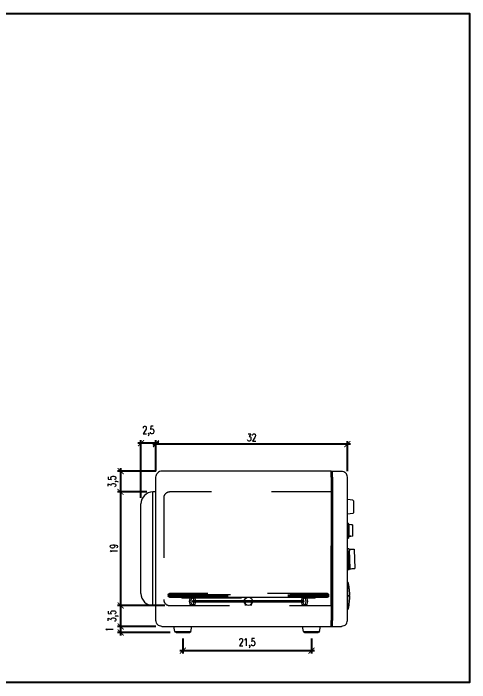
# Model space of a CAD drawing. Header units: millimetres. Extents: x 0.49 to 4.52, y 1.77 to 3.07.
# Drawn here: x 3.759 to 4.521, y 1.768 to 2.887 of the extents above; entities that cross this region are included whole.
import ezdxf

# ---------------------------------------------------------------- set-up
doc = ezdxf.new("R2010")
doc.units = ezdxf.units.MM
doc.header["$PDMODE"] = 35
doc.linetypes.add('HIDDEN', pattern=[9.525, 6.35, -3.175])
doc.layers.get('0').update_dxf_attribs({"color": 1})
doc.layers.add('_no_stampa', color=40, linetype='Continuous', plot=False)
doc.layers.add('DIM', color=6, linetype='Continuous')
doc.styles.add('quotetext', font='simplex.shx', dxfattribs={"width": 0.75})
doc.dimstyles.new('An_Mt_Cm', dxfattribs={"dimtxt": 2.5, "dimasz": 2, "dimexe": 1, "dimexo": 2, "dimgap": 1, "dimtad": 1, "dimdec": 1, "dimlfac": 100, "dimzin": 9, "dimtxsty": 'quotetext', "dimblk": 'ARCHTICK', "dimcen": 1, "dimdle": 1, "dimclrd": 256, "dimclre": 256, "dimclrt": 2, "dimadec": 1, "dimazin": 2, "dimtfac": 1, "dimtdec": 1, "dimtmove": 2, "dimatfit": 3, "dimfxl": 1, "dimtfill": 1, "dimarcsym": 0})

# ---------------------------------------------------------------- blocks, each defined once
blk = doc.blocks.new('microonde_EL')
at = {"color": 0, "linetype": 'Continuous', "lineweight": 0, "extrusion": (0, 1, 0)}
for p, q in [((0.1405, 0.27), (-0.1425, 0.27)), ((0.1405, 0.26), (0.1405, 0.27)), ((0.1405, 0.27), (0.1425, 0.27)), ((0.1425, 0.27), (0.1575, 0.27)), ((0.1425, 0.26), (0.1425, 0.27)), ((-0.1525, 0.02), (-0.1525, 0.26)), ((0.1405, 0.26), (0.1405, 0.02)), ((0.1425, 0.26), (0.1425, 0.02)), ((0.1675, 0.02), (0.1675, 0.26)), ((-0.1575, 0.045), (-0.1575, 0.235)), ((-0.1525, 0.235), (-0.1575, 0.235)), ((-0.1775, 0.065), (-0.1775, 0.215)), ((0.1766, 0.2211), (0.1675, 0.2222)), ((0.1775, 0.2201), (0.1775, 0.21)), ((0.1775, 0.21), (0.1775, 0.1999)), ((0.1766, 0.1989), (0.1675, 0.1978)), ((0.168, 0.1788), (0.168, 0.183)), ((0.168, 0.183), (0.1692, 0.183)), ((0.169, 0.1818), (0.169, 0.1744)), ((0.1698, 0.1807), (0.1698, 0.162)), ((0.1702, 0.1804), (0.1702, 0.1617)), ((0.176, 0.18), (0.176, 0.1613)), ((0.1762, 0.1799), (0.1762, 0.1611)), ((0.168, 0.158), (0.168, 0.1788)), ((0.168, 0.158), (0.1692, 0.158)), ((0.1675, 0.1402), (0.1695, 0.1403)), ((0.17, 0.1379), (0.1711, 0.1062)), ((0.1706, 0.1382), (0.1717, 0.1065)), ((0.1787, 0.1389), (0.1798, 0.107)), ((0.179, 0.139), (0.1801, 0.1072)), ((0.1693, 0.1224), (0.1697, 0.1099)), ((0.1686, 0.1052), (0.1706, 0.1053)), ((0.168, 0.0387), (0.168, 0.0837)), ((0.168, 0.0837), (0.1682, 0.0837)), ((0.1711, 0.0616), (0.169, 0.0612)), ((0.169, 0.0612), (0.1711, 0.0607)), ((-0.1575, 0.045), (-0.1525, 0.045)), ((0.168, 0.0387), (0.1682, 0.0387)), ((0.1405, 0.01), (0.1405, 0.02)), ((0.1425, 0.01), (0.1425, 0.02)), ((-0.1425, 0.01), (0.1405, 0.01)), ((-0.1208, 0.0016), (-0.1225, 0.01)), ((-0.1208, 0.0016), (-0.1075, 0.0016)), ((-0.1189, 0), (-0.1075, 0)), ((-0.1075, 0.0016), (-0.0942, 0.0016)), ((-0.1075, 0), (-0.0961, 0)), ((-0.0942, 0.0016), (-0.0925, 0.01)), ((0.0942, 0.0016), (0.0925, 0.01)), ((0.0942, 0.0016), (0.1075, 0.0016)), ((0.0961, 0), (0.1075, 0)), ((0.1075, 0.0016), (0.1208, 0.0016)), ((0.1075, 0), (0.1189, 0)), ((0.1208, 0.0016), (0.1225, 0.01)), ((0.1405, 0.01), (0.1425, 0.01)), ((0.1425, 0.01), (0.1575, 0.01))]:
    blk.add_line(p, q, dxfattribs=at)
at = {"color": 9, "linetype": 'HIDDEN', "lineweight": 0, "ltscale": 0.002, "extrusion": (0, 1, 0)}
for p, q in [((-0.1319, 0.063), (0.1362, 0.063)), ((-0.1319, 0.061), (0.1362, 0.061)), ((0.1342, 0.065), (-0.1299, 0.065)), ((-0.1299, 0.059), (0.1342, 0.059)), ((-0.1279, 0.0632), (0.1322, 0.0632)), ((-0.1094, 0.058), (0.1137, 0.058)), ((-0.0886, 0.0535), (-0.0058, 0.0535)), ((-0.0058, 0.0505), (-0.0886, 0.0505)), ((0.0101, 0.0535), (0.0929, 0.0535)), ((0.0929, 0.0505), (0.0101, 0.0505))]:
    blk.add_line(p, q, dxfattribs=at)
at = {"color": 9, "linetype": 'Continuous', "lineweight": 0, "extrusion": (0, 1, 0)}
for p, q in [((-0.1319, 0.063), (-0.1319, 0.061)), ((-0.1103, 0.0588), (0.1146, 0.0588)), ((0.1362, 0.063), (0.1362, 0.061)), ((-0.0906, 0.0535), (-0.0886, 0.0535)), ((-0.0906, 0.0505), (-0.0906, 0.0535)), ((-0.0886, 0.0505), (-0.0906, 0.0505)), ((-0.0902, 0.0533), (-0.0896, 0.0533)), ((-0.0902, 0.0508), (-0.0896, 0.0508)), ((-0.0886, 0.0505), (-0.0886, 0.0535)), ((-0.0183, 0.0505), (-0.0183, 0.0535)), ((-0.0104, 0.0505), (-0.0104, 0.0535)), ((-0.0058, 0.0535), (0.0101, 0.0535)), ((-0.0058, 0.0505), (-0.0058, 0.0535)), ((0.0101, 0.0505), (-0.0058, 0.0505)), ((-0.0029, 0.045), (-0.0029, 0.0505)), ((0.0001, 0.0505), (0.0001, 0.0535)), ((0.0041, 0.0505), (0.0041, 0.0535)), ((0.0071, 0.045), (0.0071, 0.0505)), ((0.0101, 0.0505), (0.0101, 0.0535)), ((0.0147, 0.0505), (0.0147, 0.0535)), ((0.0226, 0.0505), (0.0226, 0.0535)), ((0.0929, 0.0535), (0.0949, 0.0535)), ((0.0929, 0.0505), (0.0929, 0.0535)), ((0.0949, 0.0505), (0.0929, 0.0505)), ((0.0945, 0.0533), (0.0939, 0.0533)), ((0.0945, 0.0508), (0.0939, 0.0508)), ((0.0949, 0.0505), (0.0949, 0.0535))]:
    blk.add_line(p, q, dxfattribs=at)
at = {"color": 9, "linetype": 'HIDDEN', "lineweight": 0, "ltscale": 0.002}
blk.add_lwpolyline([(0.1405, 0.235), (-0.1295, 0.235, 0.414214), (-0.1395, 0.225), (-0.1395, 0.055, 0.414214), (-0.1295, 0.045), (0.1405, 0.045), (0.1405, 0.235)], format="xyb", close=True, dxfattribs=at)
at = {"color": 9, "linetype": 'Continuous', "lineweight": 0}
for radius in [0.007, 0.00125]:
    blk.add_circle((0.0021, 0.052), radius, dxfattribs=at)
at = {"color": 0, "linetype": 'Continuous', "lineweight": 0}
for centre, radius, start, end in [((-0.1425, 0.26), 0.01, 90, 135), ((0.1575, 0.26), 0.01, 0, 45), ((-0.1575, 0.215), 0.02, 90, 180), ((-0.1575, 0.065), 0.02, 180, 270), ((0.1575, 0.02), 0.01, 315, 0)]:
    blk.add_arc(centre, radius, start, end, dxfattribs=at)
at = {"color": 0, "linetype": 'Continuous', "lineweight": 0, "extrusion": (0, 0, -1)}
for centre, radius, start, end in [((-0.1575, 0.26), 0.01, 90, 135), ((0.1425, 0.26), 0.01, 0, 45), ((-0.1765, 0.2201), 0.001, 97.125, 180), ((-0.1765, 0.1999), 0.001, 180, 262.875), ((0.1425, 0.02), 0.01, 315, 360), ((0.1425, 0.02), 0.01, 270, 315), ((-0.1575, 0.02), 0.01, 225, 270), ((0.1189, 0.002), 0.002, 270, 348.6901), ((0.0961, 0.002), 0.002, 191.3099, 270), ((-0.0961, 0.002), 0.002, 270, 348.6901), ((-0.1189, 0.002), 0.002, 191.3099, 270)]:
    blk.add_arc(centre, radius, start, end, dxfattribs=at)
at = {"color": 9, "linetype": 'Continuous', "lineweight": 0, "extrusion": (0, 0, -1)}
for centre, radius, start, end in [((0.1299, 0.063), 0.002, 0, 90), ((0.1299, 0.061), 0.002, 270, 0), ((0.1299, 0.063), 0.002, 90, 174.7841), ((0.1277, 0.0632), 0.0002, 270, 354.7841), ((0.1105, 0.0588), 0.0002, 90, 170.4059), ((0.1094, 0.059), 0.001, 270, 350.4059), ((0.1094, 0.059), 0.001, 189.5941, 270), ((0.1082, 0.0588), 0.0002, 9.5941, 90), ((0.1005, 0.0588), 0.0002, 90, 170.4059), ((0.0994, 0.059), 0.001, 270, 350.4059), ((0.0994, 0.059), 0.001, 189.5941, 270), ((0.0982, 0.0588), 0.0002, 9.5941, 90), ((-0.1025, 0.0588), 0.0002, 90, 170.4059), ((-0.1037, 0.059), 0.001, 270, 350.4059), ((-0.1037, 0.059), 0.001, 189.5941, 270), ((-0.1048, 0.0588), 0.0002, 9.5941, 90), ((-0.1125, 0.0588), 0.0002, 90, 170.4059), ((-0.1137, 0.059), 0.001, 270, 350.4059), ((-0.1137, 0.059), 0.001, 189.5941, 270), ((-0.1148, 0.0588), 0.0002, 9.5941, 90)]:
    blk.add_arc(centre, radius, start, end, dxfattribs=at)
at = {"color": 9, "linetype": 'HIDDEN', "lineweight": 0, "ltscale": 0.002, "extrusion": (0, 0, -1)}
for centre, radius, start, end in [((-0.132, 0.0632), 0.0002, 185.2159, 270), ((-0.1342, 0.063), 0.002, 5.2159, 90), ((-0.1342, 0.063), 0.002, 90, 180), ((-0.1342, 0.061), 0.002, 180, 270)]:
    blk.add_arc(centre, radius, start, end, dxfattribs=at)
at = {"color": 0, "linetype": 'Continuous', "lineweight": 0}
for centre, major_axis, ratio, start_param, end_param in [((0.1699, 0.1705), (0.0006, -0.0125), 0.057498, -3.765556, -2.699626), ((0.1785, 0.1705), (-0.1274, 0.0083), 0.073261, -1.546107, -1.500735), ((0.1699, 0.1705), (0.0006, -0.0125), 0.057498, -1.894194, -0.828264), ((0.1785, 0.1705), (-0.1274, 0.0083), 0.073261, 1.510303, 1.555674), ((0.168, 0.1227), (0.0006, -0.0175), 0.006893, -2.428515, -1.144197), ((0.1706, 0.1228), (0, -0.0175), 0.076815, -2.610385, -1.544455), ((0.1828, 0.1232), (-0.1781, -0.013), 0.08915, -1.554256, -1.508884), ((0.168, 0.1227), (0.0006, -0.0175), 0.006893, -1.144197, 0), ((0.1706, 0.1228), (0, -0.0175), 0.076815, -0.739023, 0.326907), ((0.1828, 0.1232), (-0.1781, -0.013), 0.08915, 1.502154, 1.547526)]:
    blk.add_ellipse(centre, major_axis=major_axis, ratio=ratio, start_param=start_param, end_param=end_param, dxfattribs=at)
at = {"color": 0, "linetype": 'Continuous', "lineweight": 0, "extrusion": (0, 0, -1)}
for centre, major_axis, ratio, start_param, end_param in [((0.1699, 0.1705), (-0.0006, -0.0125), 0.057498, -0.623963, -0.002936), ((0.1785, 0.1705), (0.1274, 0.0083), 0.073261, 1.595486, 1.640857), ((0.1706, 0.1228), (0.0011, -0.0175), 0.063043, -3.139579, -2.815131), ((0.1828, 0.1232), (0.1784, -0.0016), 0.089237, -1.640011, -1.594639)]:
    blk.add_ellipse(centre, major_axis=major_axis, ratio=ratio, start_param=start_param, end_param=end_param, dxfattribs=at)
at = {"color": 9, "linetype": 'Continuous', "lineweight": 0, "extrusion": (0, 0, -1)}
for centre, major_axis in [((-0.0928, 0.052), (0, -0.007)), ((-0.0902, 0.052), (0, -0.007)), ((0.0945, 0.052), (0, -0.007)), ((0.0971, 0.052), (0, -0.007)), ((-0.0902, 0.052), (0, -0.00125)), ((-0.0896, 0.052), (0, -0.00125)), ((0.0939, 0.052), (0, -0.00125)), ((0.0945, 0.052), (0, -0.00125))]:
    blk.add_ellipse(centre, major_axis=major_axis, ratio=0.5, start_param=-4.712389, end_param=1.570796, dxfattribs=at)
at = {"color": 0, "linetype": 'Continuous', "lineweight": 0}
for points, knots in [([(0.1702, 0.1804), (0.1702, 0.1804), (0.1701, 0.1804), (0.17, 0.1804), (0.17, 0.1804), (0.1699, 0.1805), (0.1698, 0.1805), (0.1698, 0.1806), (0.1698, 0.1806), (0.1698, 0.1807)], [0.0481652, 0.0481652, 0.0481652, 0.0481652, 0.1882795, 0.1882795, 0.376559, 0.376559, 0.5657156, 0.5657156, 0.7167724, 0.7167724, 0.7167724, 0.7167724]), ([(0.1762, 0.1799), (0.1762, 0.1799), (0.1762, 0.1799), (0.1762, 0.1799), (0.1762, 0.18), (0.1761, 0.18), (0.1761, 0.18), (0.1761, 0.18), (0.176, 0.18), (0.176, 0.18)], [0.3766975, 0.3766975, 0.3766975, 0.3766975, 0.4708718, 0.4708718, 0.5650462, 0.5650462, 0.6592206, 0.6592206, 0.729313, 0.729313, 0.729313, 0.729313]), ([(0.1698, 0.162), (0.1698, 0.162), (0.1698, 0.1619), (0.1698, 0.1619), (0.1699, 0.1618), (0.17, 0.1618), (0.17, 0.1617), (0.1701, 0.1617), (0.1702, 0.1617), (0.1702, 0.1617)], [2.3054734, 2.3054734, 2.3054734, 2.3054734, 2.4565302, 2.4565302, 2.6456867, 2.6456867, 2.8339662, 2.8339662, 2.9740806, 2.9740806, 2.9740806, 2.9740806]), ([(0.1702, 0.1606), (0.1702, 0.1606), (0.1701, 0.1606), (0.17, 0.1606), (0.17, 0.1605), (0.1699, 0.1605), (0.1698, 0.1605), (0.1698, 0.1604), (0.1698, 0.1604), (0.1698, 0.1603)], [1.5592882, 1.5592882, 1.5592882, 1.5592882, 1.6994025, 1.6994025, 1.887682, 1.887682, 2.0768386, 2.0768386, 2.2278954, 2.2278954, 2.2278954, 2.2278954]), ([(0.176, 0.1613), (0.176, 0.1613), (0.1761, 0.1613), (0.1761, 0.1613), (0.1761, 0.1613), (0.1762, 0.1612), (0.1762, 0.1612), (0.1762, 0.1612), (0.1762, 0.1611), (0.1762, 0.1611), (0.1762, 0.1611), (0.1762, 0.161), (0.1762, 0.161), (0.1761, 0.161), (0.1761, 0.161), (0.1761, 0.161), (0.176, 0.161), (0.176, 0.161)], [0.7774769, 0.7774769, 0.7774769, 0.7774769, 0.8475693, 0.8475693, 0.9417437, 0.9417437, 1.035918, 1.035918, 1.1300924, 1.1300924, 1.2242668, 1.2242668, 1.3184411, 1.3184411, 1.4126155, 1.4126155, 1.4827079, 1.4827079, 1.4827079, 1.4827079]), ([(0.1699, 0.1394), (0.1699, 0.1394), (0.17, 0.1393), (0.17, 0.1393), (0.1701, 0.1393), (0.1702, 0.1392), (0.1703, 0.1392), (0.1704, 0.1392), (0.1705, 0.1392), (0.1706, 0.1392)], [0.7943503, 0.7943503, 0.7943503, 0.7943503, 0.9454072, 0.9454072, 1.1345637, 1.1345637, 1.3228432, 1.3228432, 1.4629575, 1.4629575, 1.4629575, 1.4629575]), ([(0.1706, 0.1382), (0.1705, 0.1382), (0.1704, 0.1382), (0.1703, 0.1382), (0.1702, 0.1382), (0.1701, 0.1381), (0.17, 0.1381), (0.17, 0.138), (0.17, 0.1379), (0.17, 0.1379)], [0.0481652, 0.0481652, 0.0481652, 0.0481652, 0.1882795, 0.1882795, 0.376559, 0.376559, 0.5657156, 0.5657156, 0.7167724, 0.7167724, 0.7167724, 0.7167724]), ([(0.1786, 0.1391), (0.1787, 0.1391), (0.1787, 0.1391), (0.1788, 0.1391), (0.1788, 0.1391), (0.1789, 0.1391), (0.1789, 0.1391), (0.179, 0.1391), (0.179, 0.139), (0.179, 0.139), (0.179, 0.139), (0.1789, 0.1389), (0.1789, 0.1389), (0.1788, 0.1389), (0.1788, 0.1389), (0.1787, 0.1389), (0.1787, 0.1389), (0.1787, 0.1389)], [0.024082, 0.024082, 0.024082, 0.024082, 0.0941744, 0.0941744, 0.1883487, 0.1883487, 0.2825231, 0.2825231, 0.3766975, 0.3766975, 0.4708718, 0.4708718, 0.5650462, 0.5650462, 0.6592206, 0.6592206, 0.729313, 0.729313, 0.729313, 0.729313]), ([(0.1711, 0.1062), (0.1711, 0.1063), (0.1711, 0.1063), (0.1712, 0.1063), (0.1712, 0.1064), (0.1713, 0.1064), (0.1714, 0.1064), (0.1716, 0.1065), (0.1716, 0.1065), (0.1717, 0.1065)], [2.3054734, 2.3054734, 2.3054734, 2.3054734, 2.4565302, 2.4565302, 2.6456867, 2.6456867, 2.8339662, 2.8339662, 2.9740806, 2.9740806, 2.9740806, 2.9740806]), ([(0.1798, 0.107), (0.1798, 0.107), (0.1798, 0.107), (0.1799, 0.107), (0.1799, 0.1071), (0.18, 0.1071), (0.18, 0.1071), (0.1801, 0.1071), (0.1801, 0.1072), (0.1801, 0.1072), (0.1801, 0.1072), (0.1801, 0.1072)], [0.7774769, 0.7774769, 0.7774769, 0.7774769, 0.8475693, 0.8475693, 0.9417437, 0.9417437, 1.035918, 1.035918, 1.1300924, 1.1300924, 1.1319828, 1.1319828, 1.1319828, 1.1319828]), ([(0.1692, 0.0829), (0.1692, 0.0829), (0.1691, 0.083), (0.169, 0.0832), (0.169, 0.0833), (0.1688, 0.0835), (0.1686, 0.0836), (0.1684, 0.0836), (0.1683, 0.0837), (0.1682, 0.0837)], [13.34095, 13.34095, 13.34095, 13.34095, 14.201897, 14.201897, 15.810385, 15.810385, 17.418873, 17.418873, 19.027361, 19.027361, 19.027361, 19.027361]), ([(0.1715, 0.0621), (0.1715, 0.0625), (0.1715, 0.0629), (0.1715, 0.064), (0.1714, 0.0648), (0.1714, 0.0662), (0.1713, 0.0669), (0.1712, 0.0684), (0.1712, 0.0691), (0.171, 0.0712), (0.1709, 0.0725), (0.1707, 0.0743), (0.1706, 0.0749), (0.1704, 0.076), (0.1703, 0.0766), (0.1702, 0.0776), (0.1701, 0.078), (0.1699, 0.079), (0.1699, 0.0794), (0.1696, 0.0806), (0.1695, 0.0814), (0.1693, 0.0822), (0.1693, 0.0825), (0.1692, 0.0828), (0.1692, 0.0828), (0.1692, 0.0829)], [34.929823, 34.929823, 34.929823, 34.929823, 36.147576, 36.147576, 38.273822, 38.273822, 40.400067, 40.400067, 42.526313, 42.526313, 46.778805, 46.778805, 48.905051, 48.905051, 51.031297, 51.031297, 53.157718, 53.157718, 55.284138, 55.284138, 59.536978, 59.536978, 61.663398, 61.663398, 62.258464, 62.258464, 62.258464, 62.258464]), ([(0.1692, 0.0394), (0.1692, 0.0395), (0.1692, 0.0396), (0.1693, 0.0398), (0.1693, 0.0401), (0.1695, 0.0409), (0.1696, 0.0417), (0.1699, 0.0429), (0.1699, 0.0433), (0.1701, 0.0443), (0.1702, 0.0447), (0.1703, 0.0457), (0.1704, 0.0463), (0.1706, 0.0474), (0.1707, 0.048), (0.1709, 0.0498), (0.171, 0.0511), (0.1712, 0.0532), (0.1712, 0.0539), (0.1713, 0.0554), (0.1714, 0.0561), (0.1714, 0.0575), (0.1715, 0.0583), (0.1715, 0.0594), (0.1715, 0.0598), (0.1715, 0.0602)], [5.784195, 5.784195, 5.784195, 5.784195, 6.379261, 6.379261, 8.505681, 8.505681, 12.758521, 12.758521, 14.884942, 14.884942, 17.011362, 17.011362, 19.137608, 19.137608, 21.263854, 21.263854, 25.516346, 25.516346, 27.642592, 27.642592, 29.768838, 29.768838, 31.895084, 31.895084, 33.112836, 33.112836, 33.112836, 33.112836]), ([(0.1711, 0.0616), (0.1711, 0.0616), (0.1712, 0.0616), (0.1712, 0.0616), (0.1713, 0.0617), (0.1714, 0.0618), (0.1714, 0.0618), (0.1715, 0.0619), (0.1715, 0.062), (0.1715, 0.0621), (0.1715, 0.0621), (0.1715, 0.0621)], [1.6036362, 1.6036362, 1.6036362, 1.6036362, 1.6957527, 1.6957527, 1.8840881, 1.8840881, 2.0725345, 2.0725345, 2.260981, 2.260981, 2.2654382, 2.2654382, 2.2654382, 2.2654382]), ([(0.1715, 0.0602), (0.1715, 0.0602), (0.1715, 0.0602), (0.1715, 0.0603), (0.1715, 0.0604), (0.1714, 0.0605), (0.1714, 0.0606), (0.1713, 0.0606), (0.1712, 0.0607), (0.1712, 0.0607), (0.1711, 0.0607), (0.1711, 0.0607)], [2.2568137, 2.2568137, 2.2568137, 2.2568137, 2.2612709, 2.2612709, 2.4497174, 2.4497174, 2.6381638, 2.6381638, 2.8264992, 2.8264992, 2.9186157, 2.9186157, 2.9186157, 2.9186157]), ([(0.1682, 0.0387), (0.1683, 0.0387), (0.1684, 0.0387), (0.1686, 0.0388), (0.1688, 0.0388), (0.169, 0.039), (0.169, 0.0391), (0.1691, 0.0393), (0.1692, 0.0394), (0.1692, 0.0394)], [0, 0, 0, 0, 1.608488, 1.608488, 3.216976, 3.216976, 4.825464, 4.825464, 5.68641, 5.68641, 5.68641, 5.68641])]:
    blk.add_open_spline(points, degree=3, knots=knots, dxfattribs=at)
blk = doc.blocks.new('_ArchTick')
at = {"color": 0, "linetype": 'ByBlock', "const_width": 0.15}
blk.add_lwpolyline([(-0.5, -0.5), (0.5, 0.5)], dxfattribs=at)
blk = doc.blocks.new('*D49')
at = {"layer": 'Defpoints', "color": 0, "linetype": 'Continuous', "transparency": 16777216}
for p in [(3.9971, 2.1665), (3.9971, 2.1115, 0.01), (4.3171, 2.1115, 0.01)]:
    blk.add_point(p, dxfattribs=at)
at = {"layer": 'DIM', "linetype": 'Continuous', "lineweight": -2, "transparency": 16777216}
for p, q in [((4.3221, 2.1665), (3.9921, 2.1665)), ((3.9971, 2.1215), (3.9971, 2.1715)), ((4.3171, 2.1215), (4.3171, 2.1715))]:
    blk.add_line(p, q, dxfattribs=at)
at = {"layer": 'DIM', "linetype": 'Continuous', "lineweight": -2, "transparency": 16777216, "xscale": 0.01, "yscale": 0.01, "zscale": 0.01, "rotation": 180}
blk.add_blockref('_ArchTick', (3.9971, 2.1665), dxfattribs=at)
at = {"layer": 'DIM', "linetype": 'Continuous', "lineweight": -2, "transparency": 16777216, "xscale": 0.01, "yscale": 0.01, "zscale": 0.01}
blk.add_blockref('_ArchTick', (4.3171, 2.1665), dxfattribs=at)
at = {"layer": 'DIM', "color": 2, "linetype": 'Continuous', "transparency": 16777216, "insert": (4.1571, 2.1777), "char_height": 0.0125, "attachment_point": 5, "style": 'quotetext', "bg_fill": 3, "box_fill_scale": 1.1, "bg_fill_color": 256, "bg_fill_true_color": 13158600, "bg_fill_transparency": 0}
blk.add_mtext('32', dxfattribs=at)
blk = doc.blocks.new('*D50')
at = {"layer": 'Defpoints', "color": 0, "linetype": 'Continuous', "transparency": 16777216}
for p in [(3.9721, 2.1683), (3.9971, 2.1115, 0.01), (3.9721, 2.0665, 0.01)]:
    blk.add_point(p, dxfattribs=at)
at = {"layer": 'DIM', "linetype": 'Continuous', "lineweight": -2, "transparency": 16777216}
for p, q in [((3.9721, 2.0765), (3.9721, 2.1733)), ((3.9971, 2.1215), (3.9971, 2.1733)), ((4.0021, 2.1683), (3.9671, 2.1683))]:
    blk.add_line(p, q, dxfattribs=at)
at = {"layer": 'DIM', "linetype": 'Continuous', "lineweight": -2, "transparency": 16777216, "xscale": 0.01, "yscale": 0.01, "zscale": 0.01, "rotation": 180}
blk.add_blockref('_ArchTick', (3.9721, 2.1683), dxfattribs=at)
at = {"layer": 'DIM', "linetype": 'Continuous', "lineweight": -2, "transparency": 16777216, "xscale": 0.01, "yscale": 0.01, "zscale": 0.01}
blk.add_blockref('_ArchTick', (3.9971, 2.1683), dxfattribs=at)
at = {"layer": 'DIM', "color": 2, "linetype": 'Continuous', "transparency": 16777216, "insert": (3.9846, 2.1883), "char_height": 0.0125, "attachment_point": 5, "style": 'quotetext', "bg_fill": 3, "box_fill_scale": 1.1, "bg_fill_color": 256, "bg_fill_true_color": 13158600, "bg_fill_transparency": 0}
blk.add_mtext('2,5', dxfattribs=at)
blk = doc.blocks.new('*D51')
at = {"layer": 'Defpoints', "color": 0, "linetype": 'Continuous', "transparency": 16777216}
for p in [(4.0071, 2.1215, 0.01), (3.9381, 2.0865), (3.9921, 2.0865, 0.01)]:
    blk.add_point(p, dxfattribs=at)
at = {"layer": 'DIM', "linetype": 'Continuous', "lineweight": -2, "transparency": 16777216}
for p, q in [((3.9971, 2.1215), (3.9331, 2.1215)), ((3.9381, 2.1265), (3.9381, 2.0815)), ((3.9821, 2.0865), (3.9331, 2.0865))]:
    blk.add_line(p, q, dxfattribs=at)
at = {"layer": 'DIM', "linetype": 'Continuous', "lineweight": -2, "transparency": 16777216, "xscale": 0.01, "yscale": 0.01, "zscale": 0.01}
for p, rotation in [((3.9381, 2.1215), 90), ((3.9381, 2.0865), 270)]:
    blk.add_blockref('_ArchTick', p, dxfattribs=dict(at, rotation=rotation))
at = {"layer": 'DIM', "color": 2, "linetype": 'Continuous', "transparency": 16777216, "insert": (3.9257, 2.104), "char_height": 0.0125, "attachment_point": 5, "rotation": 90, "style": 'quotetext', "bg_fill": 3, "box_fill_scale": 1.1, "bg_fill_color": 256, "bg_fill_true_color": 13158600, "bg_fill_transparency": 0}
blk.add_mtext('3,5', dxfattribs=at)
blk = doc.blocks.new('*D52')
at = {"layer": 'Defpoints', "color": 0, "linetype": 'Continuous', "transparency": 16777216}
for p in [(3.9921, 2.0865, 0.01), (3.9381, 1.8965), (3.9921, 1.8965, 0.01)]:
    blk.add_point(p, dxfattribs=at)
at = {"layer": 'DIM', "linetype": 'Continuous', "lineweight": -2, "transparency": 16777216}
for p, q in [((3.9821, 2.0865), (3.9331, 2.0865)), ((3.9381, 2.0915), (3.9381, 1.8915)), ((3.9821, 1.8965), (3.9331, 1.8965))]:
    blk.add_line(p, q, dxfattribs=at)
at = {"layer": 'DIM', "linetype": 'Continuous', "lineweight": -2, "transparency": 16777216, "xscale": 0.01, "yscale": 0.01, "zscale": 0.01}
for p, rotation in [((3.9381, 2.0865), 90), ((3.9381, 1.8965), 270)]:
    blk.add_blockref('_ArchTick', p, dxfattribs=dict(at, rotation=rotation))
at = {"layer": 'DIM', "color": 2, "linetype": 'Continuous', "transparency": 16777216, "insert": (3.9269, 1.9915), "char_height": 0.0125, "attachment_point": 5, "rotation": 90, "style": 'quotetext', "bg_fill": 3, "box_fill_scale": 1.1, "bg_fill_color": 256, "bg_fill_true_color": 13158600, "bg_fill_transparency": 0}
blk.add_mtext('19', dxfattribs=at)
blk = doc.blocks.new('*D53')
at = {"layer": 'Defpoints', "color": 0, "linetype": 'Continuous', "transparency": 16777216}
for p in [(4.0221, 1.8965, 0.01), (3.9381, 1.8615), (4.0071, 1.8615, 0.01)]:
    blk.add_point(p, dxfattribs=at)
at = {"layer": 'DIM', "linetype": 'Continuous', "lineweight": -2, "transparency": 16777216}
for p, q in [((4.0121, 1.8965), (3.9331, 1.8965)), ((3.9381, 1.9015), (3.9381, 1.8565)), ((3.9971, 1.8615), (3.9331, 1.8615))]:
    blk.add_line(p, q, dxfattribs=at)
at = {"layer": 'DIM', "linetype": 'Continuous', "lineweight": -2, "transparency": 16777216, "xscale": 0.01, "yscale": 0.01, "zscale": 0.01}
for p, rotation in [((3.9381, 1.8965), 90), ((3.9381, 1.8615), 270)]:
    blk.add_blockref('_ArchTick', p, dxfattribs=dict(at, rotation=rotation))
at = {"layer": 'DIM', "color": 2, "linetype": 'Continuous', "transparency": 16777216, "insert": (3.9257, 1.879), "char_height": 0.0125, "attachment_point": 5, "rotation": 90, "style": 'quotetext', "bg_fill": 3, "box_fill_scale": 1.1, "bg_fill_color": 256, "bg_fill_true_color": 13158600, "bg_fill_transparency": 0}
blk.add_mtext('3,5', dxfattribs=at)
blk = doc.blocks.new('*D54')
at = {"layer": 'Defpoints', "color": 0, "linetype": 'Continuous', "transparency": 16777216}
for p in [(4.0071, 1.8615, 0.01), (3.9381, 1.8515), (4.0307, 1.8515, 0.01)]:
    blk.add_point(p, dxfattribs=at)
at = {"layer": 'DIM', "linetype": 'Continuous', "lineweight": -2, "transparency": 16777216}
for p, q in [((3.9971, 1.8615), (3.9331, 1.8615)), ((3.9381, 1.8665), (3.9381, 1.8465)), ((4.0207, 1.8515), (3.9331, 1.8515))]:
    blk.add_line(p, q, dxfattribs=at)
at = {"layer": 'DIM', "color": 2, "linetype": 'Continuous', "transparency": 16777216, "insert": (3.9194, 1.8565), "char_height": 0.0125, "attachment_point": 5, "rotation": 90, "style": 'quotetext', "bg_fill": 3, "box_fill_scale": 1.1, "bg_fill_color": 256, "bg_fill_true_color": 13158600, "bg_fill_transparency": 0}
blk.add_mtext('1', dxfattribs=at)
at = {"layer": 'DIM', "linetype": 'Continuous', "lineweight": -2, "transparency": 16777216, "xscale": 0.01, "yscale": 0.01, "zscale": 0.01}
for p, rotation in [((3.9381, 1.8615), 90), ((3.9381, 1.8515), 270)]:
    blk.add_blockref('_ArchTick', p, dxfattribs=dict(at, rotation=rotation))
blk = doc.blocks.new('*D56')
at = {"layer": 'Defpoints', "color": 0, "linetype": 'Continuous', "transparency": 16777216}
for p in [(4.0421, 1.8515), (4.2571, 1.8515), (4.2571, 1.821)]:
    blk.add_point(p, dxfattribs=at)
at = {"layer": 'DIM', "linetype": 'Continuous', "lineweight": -2, "transparency": 16777216}
for p, q in [((4.0421, 1.8415), (4.0421, 1.816)), ((4.2571, 1.8415), (4.2571, 1.816)), ((4.0371, 1.821), (4.2621, 1.821))]:
    blk.add_line(p, q, dxfattribs=at)
at = {"layer": 'DIM', "linetype": 'Continuous', "lineweight": -2, "transparency": 16777216, "xscale": 0.01, "yscale": 0.01, "zscale": 0.01, "rotation": 180}
blk.add_blockref('_ArchTick', (4.0421, 1.821), dxfattribs=at)
at = {"layer": 'DIM', "linetype": 'Continuous', "lineweight": -2, "transparency": 16777216, "xscale": 0.01, "yscale": 0.01, "zscale": 0.01}
blk.add_blockref('_ArchTick', (4.2571, 1.821), dxfattribs=at)
at = {"layer": 'DIM', "color": 2, "linetype": 'Continuous', "transparency": 16777216, "insert": (4.1496, 1.8334), "char_height": 0.0125, "attachment_point": 5, "style": 'quotetext', "bg_fill": 3, "box_fill_scale": 1.1, "bg_fill_color": 256, "bg_fill_true_color": 13158600, "bg_fill_transparency": 0}
blk.add_mtext('21,5', dxfattribs=at)

msp = doc.modelspace()

# ---------------------------------------------------------------- linework, layer by layer
at = {"layer": '_no_stampa', "linetype": 'Continuous'}
msp.add_lwpolyline([(2.9359, 2.8874), (4.5214, 2.8874), (4.5214, 1.7675), (2.9359, 1.7675)], close=True, dxfattribs=at)

# ---------------------------------------------------------------- block references
at = {"linetype": 'Continuous'}
msp.add_blockref('microonde_EL', (4.1496, 1.8515), dxfattribs=at)

# ---------------------------------------------------------------- next in the draw order: dimensions: what is measured, and where the dimension line sits
at = {"layer": 'DIM', "linetype": 'Continuous'}
for base, p1, p2, picture, middle in [((3.9971, 2.1665, -0.01), (4.3171, 2.1115), (3.9971, 2.1115), '*D49', (4.1571, 2.1777, -0.01)), ((4.2571, 1.821), (4.0421, 1.8515), (4.2571, 1.8515), '*D56', (4.1496, 1.8334))]:
    dim = msp.add_linear_dim(base=base, p1=p1, p2=p2, dimstyle='An_Mt_Cm', dxfattribs=at)
    dim.commit()
    dim.dimension.update_dxf_attribs({"geometry": picture, "text_midpoint": middle})

# ---------------------------------------------------------------- next in the draw order: dimensions: what is measured, and where the dimension line sits
dim = msp.add_linear_dim(base=(3.9721, 2.1683, -0.01), p1=(3.9971, 2.1115), p2=(3.9721, 2.0665), dimstyle='An_Mt_Cm', dxfattribs=at)
dim.commit()
dim.dimension.update_dxf_attribs({"geometry": '*D50', "text_midpoint": (3.9846, 2.1883, -0.01)})

# ---------------------------------------------------------------- next in the draw order: dimensions: what is measured, and where the dimension line sits
dim = msp.add_linear_dim(base=(3.9381, 2.0865, -0.01), p1=(4.0071, 2.1215), p2=(3.9921, 2.0865), angle=90, dimstyle='An_Mt_Cm', dxfattribs=at)
dim.commit()
dim.dimension.update_dxf_attribs({"geometry": '*D51', "text_midpoint": (3.9257, 2.104, -0.01)})

# ---------------------------------------------------------------- next in the draw order: dimensions: what is measured, and where the dimension line sits
dim = msp.add_linear_dim(base=(3.9381, 1.8965, -0.01), p1=(3.9921, 2.0865), p2=(3.9921, 1.8965), angle=90, dimstyle='An_Mt_Cm', dxfattribs=at)
dim.commit()
dim.dimension.update_dxf_attribs({"geometry": '*D52', "text_midpoint": (3.9269, 1.9915, -0.01)})

# ---------------------------------------------------------------- next in the draw order: dimensions: what is measured, and where the dimension line sits
dim = msp.add_linear_dim(base=(3.9381, 1.8615, -0.01), p1=(4.0221, 1.8965), p2=(4.0071, 1.8615), angle=90, dimstyle='An_Mt_Cm', dxfattribs=at)
dim.commit()
dim.dimension.update_dxf_attribs({"geometry": '*D53', "text_midpoint": (3.9257, 1.879, -0.01)})

# ---------------------------------------------------------------- next in the draw order: dimensions: what is measured, and where the dimension line sits
dim = msp.add_linear_dim(base=(3.9381, 1.8515, -0.01), p1=(4.0071, 1.8615), p2=(4.0307, 1.8515), angle=90, dimstyle='An_Mt_Cm', dxfattribs=at)
dim.commit()
dim.dimension.update_dxf_attribs({"geometry": '*D54', "text_midpoint": (3.9194, 1.8565, -0.01)})

doc.saveas('drawing.dxf')
